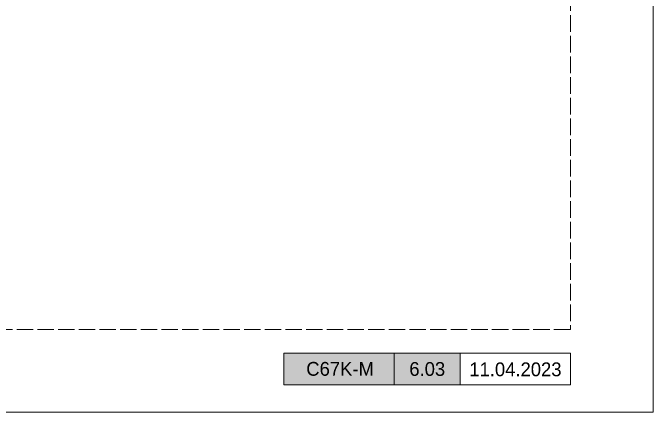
# Model space of a CAD drawing. Header units: millimetres. Extents: x -8 to 2550, y -393 to 1062.
# Drawn here: x 613.8 to 730, y 0 to 72.4 of the extents above; entities that cross this region are included whole.
import ezdxf
from ezdxf.enums import TextEntityAlignment as Align

# ---------------------------------------------------------------- set-up
doc = ezdxf.new("R2010")
doc.units = ezdxf.units.MM
doc.header["$LTSCALE"] = 0.25
doc.header["$MEASUREMENT"] = 0
doc.linetypes.add('ACAD_ISO02W100', pattern=[15, 12, -3])
doc.layers.add('01_External Border', color=150, linetype='Continuous', lineweight=20)
doc.layers.add('01_Text', color=40, linetype='Continuous', lineweight=25)
doc.layers.add('01_Fill Border Grey', color=7, linetype='Continuous', true_color=0x555655)
doc.layers.add('01_Text [White]', color=7, linetype='Continuous', lineweight=25, true_color=0xffffff)
doc.layers.add('02_Block Frame', color=7, linetype='Continuous', lineweight=5, true_color=0xe2001a, plot=False)
doc.styles.add('ALUK Main&Secondary Titles', font='GOTHIC.TTF')
doc.styles.add('Aluk Text', font='GOTHIC.TTF')

# ---------------------------------------------------------------- blocks, each defined once
blk = doc.blocks.new('serie_')
at = {"layer": '01_Text [White]', "color": 7, "true_color": 0xffffff, "insert": (10, -2.87), "char_height": 2.5, "attachment_point": 5, "style": 'ALUK Main&Secondary Titles'}
blk.add_mtext_dynamic_manual_height_columns('{\\fPoppins|b0|i0|c0|p2;C67K-M}', width=20, gutter_width=12.5, heights=[0], dxfattribs=at)

msp = doc.modelspace()

# ---------------------------------------------------------------- hatches: boundary and pattern name
at = {"layer": '01_Fill Border Grey', "ltscale": 0.25}
h = msp.add_hatch(color=256, dxfattribs=at)
h.dxf.hatch_style = 1
h.paths.add_polyline_path([(695, 4.965), (663, 4.965), (663, 10.71), (695, 10.71)])

# ---------------------------------------------------------------- linework, layer by layer
at = {"layer": '01_External Border'}
for points in [[(683, 4.965), (663, 4.965), (663, 10.71), (683, 10.71)], [(695, 4.965), (683, 4.965), (683, 10.71), (695, 10.71)], [(715, 4.965), (695, 4.965), (695, 10.71), (715, 10.71)]]:
    msp.add_lwpolyline(points, close=True, dxfattribs=at)
at = {"layer": '02_Block Frame'}
msp.add_lwpolyline([(520, 0), (520, 297), (730, 297), (730, 0)], close=True, dxfattribs=at)
at = {"layer": '02_Block Frame', "linetype": 'ACAD_ISO02W100'}
msp.add_lwpolyline([(538, 15), (538, 282), (715, 282), (715, 15)], close=True, dxfattribs=at)

# ---------------------------------------------------------------- block references
at = {"layer": '01_Text [White]', "color": 7, "true_color": 0xffffff}
msp.add_blockref('serie_', (663.182, 10.71), dxfattribs=at)

# ---------------------------------------------------------------- texts
at = {"layer": '01_Text', "style": 'ALUK Main&Secondary Titles'}
msp.add_attdef('11.04.2023', text='', height=2.5, dxfattribs=at).set_placement((705, 7.771), align=Align.MIDDLE)
at = {"layer": '01_Text [White]', "color": 7, "ltscale": 0.25, "true_color": 0xffffff, "style": 'Aluk Text'}
msp.add_attdef('6.03', text='', height=2.5, dxfattribs=at).set_placement((689, 7.835), align=Align.MIDDLE)

doc.saveas('drawing.dxf')
